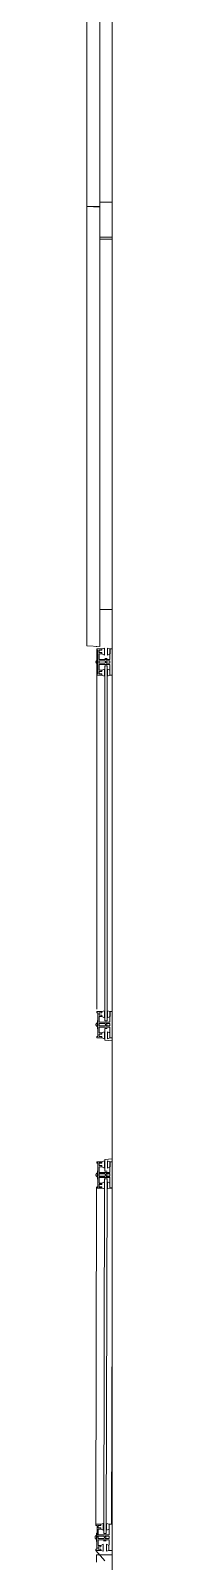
# Model space of a CAD drawing. Header units: centimetres. Extents: x -16.81 to -14.54, y 1.61 to 2.77.
# Drawn here: x -16.6455 to -16.6433, y 1.9153 to 2.0456 of the extents above; entities that cross this region are included whole.
import ezdxf

# ---------------------------------------------------------------- set-up
doc = ezdxf.new("R2010")
doc.units = ezdxf.units.CM
doc.header["$MEASUREMENT"] = 0
doc.layers.get('0').update_dxf_attribs({"lineweight": 0})

msp = doc.modelspace()

# ---------------------------------------------------------------- linework, layer by layer
at = {"color": 18, "lineweight": 0, "true_color": 0x000000}
for p, q in [((-16.64552, 2.14282), (-16.64552, 1.99405)), ((-16.64335, 2.14112), (-16.64335, 1.99297)), ((-16.64552, 2.03064), (-16.64552, 2.06803)), ((-16.64439, 2.06797), (-16.64439, 2.03064)), ((-16.64439, 2.03102), (-16.64335, 2.03102)), ((-16.64552, 2.03064), (-16.64439, 2.03058)), ((-16.64439, 2.03064), (-16.64552, 2.03064)), ((-16.64552, 1.99324), (-16.64552, 2.03064)), ((-16.64439, 2.03058), (-16.64439, 2.03064)), ((-16.64439, 2.03058), (-16.64439, 1.99318)), ((-16.64439, 2.02804), (-16.64335, 2.02804)), ((-16.64335, 2.02786), (-16.64439, 2.02786)), ((-16.64335, 1.99631), (-16.64439, 1.99631)), ((-16.64335, 1.99631), (-16.64439, 1.99631)), ((-16.64552, 1.99324), (-16.64439, 1.99318)), ((-16.64468, 1.9932), (-16.64468, 1.99315)), ((-16.64472, 1.99188), (-16.64473, 1.99187)), ((-16.64472, 1.99188), (-16.64473, 1.99187)), ((-16.64473, 1.99187), (-16.64473, 1.99186)), ((-16.64473, 1.99187), (-16.64473, 1.99186)), ((-16.64473, 1.99186), (-16.64473, 1.99185)), ((-16.64473, 1.99186), (-16.64473, 1.99185)), ((-16.64471, 1.99192), (-16.64472, 1.99191)), ((-16.64471, 1.99192), (-16.64472, 1.99191)), ((-16.64472, 1.99191), (-16.64472, 1.9919)), ((-16.64472, 1.99191), (-16.64472, 1.9919)), ((-16.64472, 1.9919), (-16.64472, 1.99188)), ((-16.64472, 1.9919), (-16.64472, 1.99188)), ((-16.6447, 1.99195), (-16.64471, 1.99194)), ((-16.64471, 1.99194), (-16.64471, 1.99193)), ((-16.6447, 1.99194), (-16.64471, 1.99193)), ((-16.64471, 1.99193), (-16.64471, 1.99192)), ((-16.64471, 1.99193), (-16.64471, 1.99192)), ((-16.64469, 1.99196), (-16.6447, 1.99195)), ((-16.64469, 1.99196), (-16.6447, 1.99195)), ((-16.6447, 1.99195), (-16.6447, 1.99194)), ((-16.64468, 1.99198), (-16.64469, 1.99197)), ((-16.64469, 1.99197), (-16.64469, 1.99196)), ((-16.64468, 1.99197), (-16.64469, 1.99196)), ((-16.64467, 1.99198), (-16.64468, 1.99198)), ((-16.64467, 1.99197), (-16.64468, 1.99197)), ((-16.64466, 1.99199), (-16.64467, 1.99198)), ((-16.64466, 1.99198), (-16.64467, 1.99197)), ((-16.64466, 1.99296), (-16.64466, 1.96229)), ((-16.64466, 1.99296), (-16.64465, 1.99296)), ((-16.64466, 1.99286), (-16.64466, 1.99296)), ((-16.64456, 1.99286), (-16.64466, 1.99286)), ((-16.64465, 1.992), (-16.64466, 1.99199)), ((-16.64465, 1.99199), (-16.64466, 1.99198)), ((-16.64465, 1.99297), (-16.64423, 1.99297)), ((-16.64465, 1.99287), (-16.64465, 1.99297)), ((-16.64456, 1.99287), (-16.64465, 1.99287)), ((-16.64464, 1.99201), (-16.64465, 1.992)), ((-16.64464, 1.992), (-16.64465, 1.99199)), ((-16.64465, 1.99199), (-16.64465, 1.99199)), ((-16.64463, 1.99201), (-16.64464, 1.99201)), ((-16.64462, 1.99201), (-16.64464, 1.992)), ((-16.64462, 1.99202), (-16.64463, 1.99201)), ((-16.64461, 1.99202), (-16.64462, 1.99202)), ((-16.64461, 1.99201), (-16.64462, 1.99201)), ((-16.6446, 1.99203), (-16.64461, 1.99202)), ((-16.6446, 1.99201), (-16.64461, 1.99201)), ((-16.64456, 1.99221), (-16.6446, 1.99221)), ((-16.6446, 1.99221), (-16.6446, 1.99203)), ((-16.64456, 1.9922), (-16.6446, 1.9922)), ((-16.6446, 1.9922), (-16.6446, 1.99149)), ((-16.6446, 1.99203), (-16.6446, 1.99168)), ((-16.64456, 1.99084), (-16.64456, 1.99287)), ((-16.64456, 1.99084), (-16.64456, 1.99286)), ((-16.64456, 1.99149), (-16.64456, 1.9922)), ((-16.64445, 1.99266), (-16.64445, 1.99287)), ((-16.64445, 1.99287), (-16.64423, 1.99287)), ((-16.64445, 1.99286), (-16.64423, 1.99286)), ((-16.64445, 1.99266), (-16.64423, 1.99265)), ((-16.64445, 1.99255), (-16.64423, 1.99255)), ((-16.64445, 1.99207), (-16.64445, 1.99255)), ((-16.64445, 1.99254), (-16.64423, 1.99254)), ((-16.64445, 1.99207), (-16.64354, 1.99206)), ((-16.64445, 1.99175), (-16.64445, 1.99196)), ((-16.64402, 1.99196), (-16.64445, 1.99196)), ((-16.64403, 1.99195), (-16.64445, 1.99195)), ((-16.64423, 1.99296), (-16.64402, 1.99303)), ((-16.64423, 1.99287), (-16.64423, 1.99297)), ((-16.64423, 1.99286), (-16.64423, 1.99287)), ((-16.64423, 1.99265), (-16.64423, 1.99255)), ((-16.64423, 1.99255), (-16.64423, 1.99254)), ((-16.64402, 1.99244), (-16.64423, 1.99254)), ((-16.64402, 1.99195), (-16.64403, 1.99195)), ((-16.64402, 1.99303), (-16.64402, 1.99244)), ((-16.64402, 1.99196), (-16.64402, 1.99196)), ((-16.64401, 1.99196), (-16.64402, 1.99196)), ((-16.64401, 1.99195), (-16.64402, 1.99195)), ((-16.644, 1.99196), (-16.64401, 1.99196)), ((-16.644, 1.99195), (-16.64401, 1.99195)), ((-16.64401, 1.99195), (-16.64401, 1.99195)), ((-16.644, 1.99196), (-16.644, 1.99196)), ((-16.64399, 1.99195), (-16.644, 1.99196)), ((-16.64399, 1.99194), (-16.644, 1.99195)), ((-16.64378, 1.99216), (-16.64399, 1.99216)), ((-16.64398, 1.99195), (-16.64399, 1.99195)), ((-16.64398, 1.99194), (-16.64399, 1.99194)), ((-16.64399, 1.99194), (-16.64399, 1.99194)), ((-16.64398, 1.99195), (-16.64398, 1.99195)), ((-16.64397, 1.99195), (-16.64398, 1.99195)), ((-16.64397, 1.99193), (-16.64398, 1.99194)), ((-16.64398, 1.99194), (-16.64398, 1.99194)), ((-16.64397, 1.99194), (-16.64397, 1.99195)), ((-16.64396, 1.99194), (-16.64397, 1.99194)), ((-16.64396, 1.99193), (-16.64397, 1.99193)), ((-16.64396, 1.99193), (-16.64396, 1.99194)), ((-16.64395, 1.99193), (-16.64396, 1.99193)), ((-16.64396, 1.99192), (-16.64396, 1.99193)), ((-16.64395, 1.99192), (-16.64396, 1.99192)), ((-16.64395, 1.99192), (-16.64395, 1.99193)), ((-16.64394, 1.99192), (-16.64395, 1.99192)), ((-16.64395, 1.99191), (-16.64395, 1.99192)), ((-16.64394, 1.99191), (-16.64395, 1.99191)), ((-16.64394, 1.99191), (-16.64394, 1.99192)), ((-16.64393, 1.99191), (-16.64394, 1.99191)), ((-16.64394, 1.9919), (-16.64394, 1.99191)), ((-16.64393, 1.99189), (-16.64394, 1.9919)), ((-16.64394, 1.9919), (-16.64394, 1.9919)), ((-16.64393, 1.9919), (-16.64393, 1.99191)), ((-16.64393, 1.9919), (-16.64393, 1.9919)), ((-16.64393, 1.99189), (-16.64393, 1.9919)), ((-16.64392, 1.99188), (-16.64393, 1.99189)), ((-16.64393, 1.99188), (-16.64393, 1.99189)), ((-16.64393, 1.99189), (-16.64393, 1.99189)), ((-16.64393, 1.99187), (-16.64393, 1.99188)), ((-16.64392, 1.99187), (-16.64393, 1.99187)), ((-16.64392, 1.99188), (-16.64392, 1.99188)), ((-16.64392, 1.99187), (-16.64392, 1.99188)), ((-16.64392, 1.99186), (-16.64392, 1.99187)), ((-16.64392, 1.99186), (-16.64392, 1.99187)), ((-16.64392, 1.99186), (-16.64392, 1.99186)), ((-16.64392, 1.99185), (-16.64392, 1.99186)), ((-16.64392, 1.99185), (-16.64392, 1.99186)), ((-16.64392, 1.99185), (-16.64392, 1.99185)), ((-16.64384, 1.99195), (-16.64385, 1.99196)), ((-16.64354, 1.99196), (-16.64385, 1.99196)), ((-16.64384, 1.99194), (-16.64384, 1.99195)), ((-16.64354, 1.99195), (-16.64384, 1.99195)), ((-16.64383, 1.99193), (-16.64384, 1.99194)), ((-16.64383, 1.99192), (-16.64383, 1.99193)), ((-16.64382, 1.99191), (-16.64383, 1.99192)), ((-16.64382, 1.9919), (-16.64382, 1.99191)), ((-16.64382, 1.99189), (-16.64382, 1.9919)), ((-16.64382, 1.99188), (-16.64382, 1.99189)), ((-16.64381, 1.99186), (-16.64382, 1.99188)), ((-16.64381, 1.99185), (-16.64381, 1.99186)), ((-16.64381, 1.99184), (-16.64381, 1.99185)), ((-16.64354, 1.99296), (-16.64374, 1.99303)), ((-16.64374, 1.99303), (-16.64374, 1.99244)), ((-16.64374, 1.99244), (-16.64354, 1.99254)), ((-16.64353, 1.99297), (-16.64354, 1.99206)), ((-16.64353, 1.99296), (-16.64354, 1.99296)), ((-16.64354, 1.99296), (-16.64354, 1.99206)), ((-16.64354, 1.99175), (-16.64354, 1.99196)), ((-16.64335, 1.99297), (-16.64353, 1.99297)), ((-16.64335, 1.99297), (-16.64335, 1.99074)), ((-16.64473, 1.99185), (-16.64473, 1.99184)), ((-16.64473, 1.99185), (-16.64473, 1.99184)), ((-16.64473, 1.99184), (-16.64472, 1.99183)), ((-16.64473, 1.99184), (-16.64473, 1.99183)), ((-16.64473, 1.99183), (-16.64473, 1.99181)), ((-16.64473, 1.99181), (-16.64472, 1.9918)), ((-16.64472, 1.99183), (-16.64472, 1.99181)), ((-16.64472, 1.99181), (-16.64472, 1.9918)), ((-16.64472, 1.9918), (-16.64471, 1.99179)), ((-16.64472, 1.9918), (-16.64472, 1.99179)), ((-16.64472, 1.99179), (-16.64472, 1.99178)), ((-16.64472, 1.99178), (-16.64471, 1.99177)), ((-16.64471, 1.99179), (-16.64471, 1.99178)), ((-16.64471, 1.99178), (-16.64471, 1.99177)), ((-16.64471, 1.99177), (-16.6447, 1.99176)), ((-16.64471, 1.99177), (-16.64471, 1.99176)), ((-16.64471, 1.99176), (-16.6447, 1.99175)), ((-16.6447, 1.99176), (-16.64469, 1.99175)), ((-16.6447, 1.99175), (-16.6447, 1.99174)), ((-16.6447, 1.99174), (-16.64469, 1.99173)), ((-16.64469, 1.99175), (-16.64469, 1.99174)), ((-16.64469, 1.99174), (-16.64468, 1.99173)), ((-16.64469, 1.99173), (-16.64468, 1.99172)), ((-16.64468, 1.99173), (-16.64467, 1.99173)), ((-16.64468, 1.99172), (-16.64467, 1.99171)), ((-16.64467, 1.99173), (-16.64466, 1.99172)), ((-16.64467, 1.99171), (-16.64466, 1.99171)), ((-16.64466, 1.99172), (-16.64465, 1.99171)), ((-16.64466, 1.99171), (-16.64465, 1.9917)), ((-16.64456, 1.99084), (-16.64466, 1.99084)), ((-16.64466, 1.99084), (-16.64466, 1.99074)), ((-16.64466, 1.99083), (-16.64466, 1.99073)), ((-16.64466, 1.99074), (-16.64423, 1.99074)), ((-16.64466, 1.99073), (-16.64423, 1.99073)), ((-16.64465, 1.99171), (-16.64464, 1.9917)), ((-16.64465, 1.9917), (-16.64465, 1.99169)), ((-16.64465, 1.99169), (-16.64464, 1.99169)), ((-16.64464, 1.9917), (-16.64463, 1.9917)), ((-16.64464, 1.99169), (-16.64462, 1.99168)), ((-16.64463, 1.9917), (-16.64462, 1.99169)), ((-16.64462, 1.99169), (-16.64461, 1.99169)), ((-16.64462, 1.99168), (-16.64461, 1.99168)), ((-16.64461, 1.99169), (-16.6446, 1.99168)), ((-16.64461, 1.99168), (-16.6446, 1.99167)), ((-16.6446, 1.99168), (-16.6446, 1.9915)), ((-16.6446, 1.9915), (-16.64456, 1.9915)), ((-16.6446, 1.99149), (-16.64456, 1.99149)), ((-16.64402, 1.99175), (-16.64445, 1.99175)), ((-16.64445, 1.99116), (-16.64445, 1.99164)), ((-16.64354, 1.99164), (-16.64445, 1.99164)), ((-16.64354, 1.99163), (-16.64445, 1.99163)), ((-16.64445, 1.99116), (-16.64423, 1.99116)), ((-16.64445, 1.99084), (-16.64445, 1.99105)), ((-16.64445, 1.99105), (-16.64423, 1.99105)), ((-16.64445, 1.99104), (-16.64423, 1.99104)), ((-16.64445, 1.99084), (-16.64423, 1.99084)), ((-16.64402, 1.99125), (-16.64423, 1.99115)), ((-16.64423, 1.99105), (-16.64423, 1.99116)), ((-16.64423, 1.99104), (-16.64423, 1.99105)), ((-16.64423, 1.99084), (-16.64423, 1.99074)), ((-16.64423, 1.99074), (-16.64423, 1.99073)), ((-16.64423, 1.99073), (-16.64402, 1.99065)), ((-16.64402, 1.99175), (-16.64401, 1.99175)), ((-16.64402, 1.99175), (-16.64402, 1.99175)), ((-16.64402, 1.99065), (-16.64402, 1.99125)), ((-16.64401, 1.99175), (-16.644, 1.99175)), ((-16.644, 1.99175), (-16.64399, 1.99175)), ((-16.644, 1.99175), (-16.644, 1.99175)), ((-16.64399, 1.99176), (-16.64398, 1.99176)), ((-16.64399, 1.99175), (-16.64399, 1.99176)), ((-16.64399, 1.99153), (-16.64399, 1.96128)), ((-16.64378, 1.99153), (-16.64399, 1.99153)), ((-16.64398, 1.99176), (-16.64397, 1.99176)), ((-16.64397, 1.99177), (-16.64396, 1.99177)), ((-16.64397, 1.99176), (-16.64397, 1.99177)), ((-16.64396, 1.99177), (-16.64395, 1.99178)), ((-16.64396, 1.99177), (-16.64396, 1.99177)), ((-16.64395, 1.99178), (-16.64394, 1.99179)), ((-16.64395, 1.99178), (-16.64395, 1.99178)), ((-16.64394, 1.99179), (-16.64393, 1.9918)), ((-16.64394, 1.99179), (-16.64394, 1.99179)), ((-16.64393, 1.99182), (-16.64392, 1.99182)), ((-16.64393, 1.99181), (-16.64393, 1.99182)), ((-16.64393, 1.9918), (-16.64393, 1.99181)), ((-16.64393, 1.9918), (-16.64393, 1.9918)), ((-16.64392, 1.99184), (-16.64392, 1.99185)), ((-16.64392, 1.99184), (-16.64392, 1.99185)), ((-16.64392, 1.99184), (-16.64392, 1.99184)), ((-16.64392, 1.99183), (-16.64392, 1.99184)), ((-16.64392, 1.99183), (-16.64392, 1.99184)), ((-16.64392, 1.99182), (-16.64392, 1.99183)), ((-16.64392, 1.99183), (-16.64392, 1.99183)), ((-16.64385, 1.99175), (-16.64384, 1.99176)), ((-16.64354, 1.99175), (-16.64385, 1.99175)), ((-16.64384, 1.99177), (-16.64383, 1.99178)), ((-16.64384, 1.99176), (-16.64384, 1.99177)), ((-16.64384, 1.99176), (-16.64383, 1.99177)), ((-16.64384, 1.99175), (-16.64384, 1.99176)), ((-16.64383, 1.99179), (-16.64382, 1.9918)), ((-16.64383, 1.99178), (-16.64383, 1.99179)), ((-16.64383, 1.99178), (-16.64382, 1.99179)), ((-16.64383, 1.99177), (-16.64383, 1.99178)), ((-16.64382, 1.99183), (-16.64381, 1.99184)), ((-16.64382, 1.99182), (-16.64382, 1.99183)), ((-16.64382, 1.99181), (-16.64382, 1.99182)), ((-16.64382, 1.9918), (-16.64382, 1.99181)), ((-16.64382, 1.9918), (-16.64382, 1.99181)), ((-16.64382, 1.99181), (-16.64382, 1.99181)), ((-16.64382, 1.99179), (-16.64382, 1.9918)), ((-16.64378, 1.99153), (-16.64378, 1.96128)), ((-16.64374, 1.99065), (-16.64374, 1.99125)), ((-16.64374, 1.99125), (-16.64354, 1.99115)), ((-16.64354, 1.99073), (-16.64374, 1.99065)), ((-16.64354, 1.99164), (-16.64354, 1.99074)), ((-16.64354, 1.99073), (-16.64354, 1.99163)), ((-16.64354, 1.99163), (-16.64354, 1.99163)), ((-16.64354, 1.99074), (-16.64335, 1.99074)), ((-16.64335, 1.99073), (-16.64354, 1.99073)), ((-16.64335, 1.96208), (-16.64335, 1.99074)), ((-16.64466, 1.96208), (-16.64465, 1.96208)), ((-16.64466, 1.96197), (-16.64466, 1.96208)), ((-16.64456, 1.96197), (-16.64466, 1.96197)), ((-16.64465, 1.96209), (-16.64423, 1.96209)), ((-16.64465, 1.96198), (-16.64465, 1.96209)), ((-16.64456, 1.96198), (-16.64465, 1.96198)), ((-16.64456, 1.95996), (-16.64456, 1.96198)), ((-16.64456, 1.95996), (-16.64456, 1.96197)), ((-16.64445, 1.96177), (-16.64445, 1.96198)), ((-16.64445, 1.96198), (-16.64423, 1.96198)), ((-16.64445, 1.96197), (-16.64423, 1.96197)), ((-16.64423, 1.96208), (-16.64402, 1.96215)), ((-16.64423, 1.96198), (-16.64423, 1.96209)), ((-16.64423, 1.96197), (-16.64423, 1.96198)), ((-16.64402, 1.96215), (-16.64402, 1.96155)), ((-16.64354, 1.96208), (-16.64374, 1.96215)), ((-16.64374, 1.96215), (-16.64374, 1.96155)), ((-16.64353, 1.96209), (-16.64354, 1.96118)), ((-16.64353, 1.96208), (-16.64354, 1.96208)), ((-16.64354, 1.96208), (-16.64354, 1.96118)), ((-16.64335, 1.96208), (-16.64353, 1.96209)), ((-16.64335, 1.96208), (-16.64335, 1.95985)), ((-16.64472, 1.961), (-16.64473, 1.96099)), ((-16.64472, 1.961), (-16.64473, 1.96099)), ((-16.64473, 1.96099), (-16.64473, 1.96098)), ((-16.64473, 1.96099), (-16.64473, 1.96098)), ((-16.64473, 1.96098), (-16.64473, 1.96096)), ((-16.64473, 1.96098), (-16.64473, 1.96096)), ((-16.64473, 1.96096), (-16.64473, 1.96095)), ((-16.64473, 1.96096), (-16.64473, 1.96095)), ((-16.64473, 1.96095), (-16.64472, 1.96094)), ((-16.64473, 1.96095), (-16.64473, 1.96094)), ((-16.64473, 1.96094), (-16.64473, 1.96093)), ((-16.64473, 1.96093), (-16.64472, 1.96092)), ((-16.64471, 1.96103), (-16.64472, 1.96102)), ((-16.64471, 1.96103), (-16.64472, 1.96102)), ((-16.64472, 1.96102), (-16.64472, 1.96101)), ((-16.64472, 1.96102), (-16.64472, 1.96101)), ((-16.64472, 1.96101), (-16.64472, 1.961)), ((-16.64472, 1.96101), (-16.64472, 1.961)), ((-16.64472, 1.96094), (-16.64472, 1.96093)), ((-16.64472, 1.96093), (-16.64472, 1.96092)), ((-16.64472, 1.96092), (-16.64471, 1.96091)), ((-16.64472, 1.96092), (-16.64472, 1.96091)), ((-16.64472, 1.96091), (-16.64472, 1.9609)), ((-16.64472, 1.9609), (-16.64471, 1.96089)), ((-16.6447, 1.96106), (-16.64471, 1.96105)), ((-16.64471, 1.96105), (-16.64471, 1.96104)), ((-16.6447, 1.96105), (-16.64471, 1.96104)), ((-16.64471, 1.96104), (-16.64471, 1.96103)), ((-16.64471, 1.96104), (-16.64471, 1.96103)), ((-16.64471, 1.96091), (-16.64471, 1.9609)), ((-16.64471, 1.9609), (-16.64471, 1.96089)), ((-16.64471, 1.96089), (-16.6447, 1.96088)), ((-16.64471, 1.96089), (-16.64471, 1.96087)), ((-16.64471, 1.96087), (-16.6447, 1.96086)), ((-16.64469, 1.96107), (-16.6447, 1.96106)), ((-16.64469, 1.96107), (-16.6447, 1.96106)), ((-16.6447, 1.96106), (-16.6447, 1.96105)), ((-16.6447, 1.96088), (-16.64469, 1.96087)), ((-16.6447, 1.96086), (-16.6447, 1.96086)), ((-16.6447, 1.96086), (-16.64469, 1.96085)), ((-16.64468, 1.96109), (-16.64469, 1.96108)), ((-16.64469, 1.96108), (-16.64469, 1.96107)), ((-16.64468, 1.96108), (-16.64469, 1.96107)), ((-16.64469, 1.96087), (-16.64469, 1.96086)), ((-16.64469, 1.96086), (-16.64468, 1.96085)), ((-16.64469, 1.96085), (-16.64468, 1.96084)), ((-16.64467, 1.9611), (-16.64468, 1.96109)), ((-16.64467, 1.96109), (-16.64468, 1.96108)), ((-16.64468, 1.96085), (-16.64467, 1.96084)), ((-16.64468, 1.96084), (-16.64467, 1.96083)), ((-16.64466, 1.96111), (-16.64467, 1.9611)), ((-16.64466, 1.9611), (-16.64467, 1.96109)), ((-16.64467, 1.96084), (-16.64466, 1.96083)), ((-16.64467, 1.96083), (-16.64466, 1.96082)), ((-16.64465, 1.96111), (-16.64466, 1.96111)), ((-16.64465, 1.9611), (-16.64466, 1.9611)), ((-16.64466, 1.96083), (-16.64465, 1.96083)), ((-16.64466, 1.96082), (-16.64465, 1.96081)), ((-16.64464, 1.96112), (-16.64465, 1.96111)), ((-16.64464, 1.96112), (-16.64465, 1.96111)), ((-16.64465, 1.96111), (-16.64465, 1.9611)), ((-16.64465, 1.96083), (-16.64464, 1.96082)), ((-16.64465, 1.96081), (-16.64465, 1.96081)), ((-16.64465, 1.96081), (-16.64464, 1.9608)), ((-16.64463, 1.96113), (-16.64464, 1.96112)), ((-16.64462, 1.96112), (-16.64464, 1.96112)), ((-16.64464, 1.96082), (-16.64463, 1.96081)), ((-16.64464, 1.9608), (-16.64462, 1.9608)), ((-16.64462, 1.96113), (-16.64463, 1.96113)), ((-16.64463, 1.96081), (-16.64462, 1.96081)), ((-16.64461, 1.96114), (-16.64462, 1.96113)), ((-16.64461, 1.96113), (-16.64462, 1.96112)), ((-16.64462, 1.96081), (-16.64461, 1.9608)), ((-16.64462, 1.9608), (-16.64461, 1.96079)), ((-16.6446, 1.96114), (-16.64461, 1.96114)), ((-16.6446, 1.96113), (-16.64461, 1.96113)), ((-16.64461, 1.9608), (-16.6446, 1.9608)), ((-16.64461, 1.96079), (-16.6446, 1.96079)), ((-16.64456, 1.96132), (-16.6446, 1.96132)), ((-16.6446, 1.96132), (-16.6446, 1.96114)), ((-16.64456, 1.96131), (-16.6446, 1.96131)), ((-16.6446, 1.96131), (-16.6446, 1.96061)), ((-16.6446, 1.96114), (-16.6446, 1.9608)), ((-16.6446, 1.9608), (-16.6446, 1.96062)), ((-16.6446, 1.96062), (-16.64456, 1.96062)), ((-16.6446, 1.96061), (-16.64456, 1.96061)), ((-16.64456, 1.96061), (-16.64456, 1.96131)), ((-16.64445, 1.96177), (-16.64423, 1.96177)), ((-16.64445, 1.96166), (-16.64423, 1.96166)), ((-16.64445, 1.96118), (-16.64445, 1.96166)), ((-16.64445, 1.96165), (-16.64423, 1.96165)), ((-16.64445, 1.96118), (-16.64354, 1.96118)), ((-16.64445, 1.96086), (-16.64445, 1.96108)), ((-16.64402, 1.96107), (-16.64445, 1.96108)), ((-16.64403, 1.96106), (-16.64445, 1.96106)), ((-16.64402, 1.96086), (-16.64445, 1.96086)), ((-16.64445, 1.96027), (-16.64445, 1.96076)), ((-16.64354, 1.96076), (-16.64445, 1.96076)), ((-16.64354, 1.96075), (-16.64445, 1.96075)), ((-16.64423, 1.96177), (-16.64423, 1.96166)), ((-16.64423, 1.96166), (-16.64423, 1.96165)), ((-16.64402, 1.96155), (-16.64423, 1.96165)), ((-16.64402, 1.96106), (-16.64403, 1.96106)), ((-16.64402, 1.96107), (-16.64402, 1.96107)), ((-16.64401, 1.96107), (-16.64402, 1.96107)), ((-16.64401, 1.96106), (-16.64402, 1.96106)), ((-16.64402, 1.96086), (-16.64401, 1.96086)), ((-16.64402, 1.96086), (-16.64402, 1.96086)), ((-16.644, 1.96107), (-16.64401, 1.96107)), ((-16.644, 1.96106), (-16.64401, 1.96106)), ((-16.64401, 1.96106), (-16.64401, 1.96106)), ((-16.64401, 1.96086), (-16.644, 1.96087)), ((-16.644, 1.96107), (-16.644, 1.96107)), ((-16.64399, 1.96107), (-16.644, 1.96107)), ((-16.64399, 1.96106), (-16.644, 1.96106)), ((-16.644, 1.96087), (-16.64399, 1.96087)), ((-16.644, 1.96087), (-16.644, 1.96087)), ((-16.64378, 1.96128), (-16.64399, 1.96128)), ((-16.64398, 1.96107), (-16.64399, 1.96107)), ((-16.64398, 1.96105), (-16.64399, 1.96106)), ((-16.64399, 1.96106), (-16.64399, 1.96106)), ((-16.64399, 1.96087), (-16.64398, 1.96087)), ((-16.64399, 1.96087), (-16.64399, 1.96087)), ((-16.64378, 1.96064), (-16.64399, 1.96064)), ((-16.64399, 1.95965), (-16.64399, 1.96064)), ((-16.64398, 1.96106), (-16.64398, 1.96107)), ((-16.64397, 1.96106), (-16.64398, 1.96106)), ((-16.64397, 1.96105), (-16.64398, 1.96105)), ((-16.64398, 1.96105), (-16.64398, 1.96105)), ((-16.64398, 1.96087), (-16.64397, 1.96088)), ((-16.64397, 1.96106), (-16.64397, 1.96106)), ((-16.64396, 1.96105), (-16.64397, 1.96106)), ((-16.64396, 1.96104), (-16.64397, 1.96105)), ((-16.64397, 1.96088), (-16.64396, 1.96088)), ((-16.64397, 1.96088), (-16.64397, 1.96088)), ((-16.64396, 1.96105), (-16.64396, 1.96105)), ((-16.64395, 1.96104), (-16.64396, 1.96105)), ((-16.64395, 1.96103), (-16.64396, 1.96104)), ((-16.64396, 1.96104), (-16.64396, 1.96104)), ((-16.64396, 1.96089), (-16.64395, 1.96089)), ((-16.64396, 1.96088), (-16.64396, 1.96089)), ((-16.64395, 1.96104), (-16.64395, 1.96104)), ((-16.64394, 1.96103), (-16.64395, 1.96104)), ((-16.64394, 1.96102), (-16.64395, 1.96103)), ((-16.64395, 1.96103), (-16.64395, 1.96103)), ((-16.64395, 1.9609), (-16.64394, 1.9609)), ((-16.64395, 1.96089), (-16.64395, 1.9609)), ((-16.64394, 1.96103), (-16.64394, 1.96103)), ((-16.64393, 1.96102), (-16.64394, 1.96103)), ((-16.64394, 1.96101), (-16.64394, 1.96102)), ((-16.64394, 1.96102), (-16.64394, 1.96102)), ((-16.64393, 1.96101), (-16.64394, 1.96101)), ((-16.64394, 1.96091), (-16.64393, 1.96091)), ((-16.64394, 1.9609), (-16.64394, 1.96091)), ((-16.64393, 1.96102), (-16.64393, 1.96102)), ((-16.64393, 1.96101), (-16.64393, 1.96102)), ((-16.64393, 1.96101), (-16.64393, 1.96101)), ((-16.64392, 1.961), (-16.64393, 1.96101)), ((-16.64393, 1.961), (-16.64393, 1.96101)), ((-16.64393, 1.96099), (-16.64393, 1.961)), ((-16.64393, 1.961), (-16.64393, 1.961)), ((-16.64392, 1.96098), (-16.64393, 1.96099)), ((-16.64393, 1.96093), (-16.64392, 1.96094)), ((-16.64393, 1.96093), (-16.64393, 1.96093)), ((-16.64393, 1.96092), (-16.64393, 1.96093)), ((-16.64393, 1.96091), (-16.64393, 1.96092)), ((-16.64392, 1.96099), (-16.64392, 1.961)), ((-16.64392, 1.96099), (-16.64392, 1.96099)), ((-16.64392, 1.96098), (-16.64392, 1.96099)), ((-16.64392, 1.96097), (-16.64392, 1.96098)), ((-16.64392, 1.96097), (-16.64392, 1.96098)), ((-16.64392, 1.96098), (-16.64392, 1.96098)), ((-16.64392, 1.96097), (-16.64392, 1.96097)), ((-16.64392, 1.96096), (-16.64392, 1.96097)), ((-16.64392, 1.96096), (-16.64392, 1.96097)), ((-16.64392, 1.96095), (-16.64392, 1.96096)), ((-16.64392, 1.96095), (-16.64392, 1.96096)), ((-16.64392, 1.96096), (-16.64392, 1.96096)), ((-16.64392, 1.96095), (-16.64392, 1.96095)), ((-16.64392, 1.96094), (-16.64392, 1.96095)), ((-16.64392, 1.96094), (-16.64392, 1.96095)), ((-16.64384, 1.96106), (-16.64385, 1.96107)), ((-16.64354, 1.96107), (-16.64385, 1.96107)), ((-16.64385, 1.96086), (-16.64384, 1.96087)), ((-16.64354, 1.96086), (-16.64385, 1.96086)), ((-16.64383, 1.96105), (-16.64384, 1.96106)), ((-16.64384, 1.96106), (-16.64384, 1.96106)), ((-16.64354, 1.96106), (-16.64384, 1.96106)), ((-16.64384, 1.96088), (-16.64383, 1.96089)), ((-16.64384, 1.96087), (-16.64384, 1.96088)), ((-16.64384, 1.96087), (-16.64383, 1.96088)), ((-16.64384, 1.96086), (-16.64384, 1.96087)), ((-16.64383, 1.96103), (-16.64383, 1.96105)), ((-16.64382, 1.96102), (-16.64383, 1.96103)), ((-16.64383, 1.9609), (-16.64382, 1.96091)), ((-16.64383, 1.96089), (-16.64383, 1.9609)), ((-16.64383, 1.96089), (-16.64382, 1.9609)), ((-16.64383, 1.96088), (-16.64383, 1.96089)), ((-16.64382, 1.96101), (-16.64382, 1.96102)), ((-16.64382, 1.961), (-16.64382, 1.96101)), ((-16.64382, 1.96099), (-16.64382, 1.961)), ((-16.64381, 1.96098), (-16.64382, 1.96099)), ((-16.64382, 1.96095), (-16.64381, 1.96096)), ((-16.64382, 1.96093), (-16.64382, 1.96095)), ((-16.64382, 1.96092), (-16.64382, 1.96093)), ((-16.64382, 1.96092), (-16.64382, 1.96093)), ((-16.64382, 1.96091), (-16.64382, 1.96092)), ((-16.64382, 1.96091), (-16.64382, 1.96092)), ((-16.64382, 1.9609), (-16.64382, 1.96091)), ((-16.64381, 1.96097), (-16.64381, 1.96098)), ((-16.64381, 1.96096), (-16.64381, 1.96097)), ((-16.64374, 1.96155), (-16.64354, 1.96165)), ((-16.64354, 1.96086), (-16.64354, 1.96107)), ((-16.64354, 1.96076), (-16.64354, 1.95985)), ((-16.64354, 1.95984), (-16.64354, 1.96075)), ((-16.64354, 1.96075), (-16.64354, 1.96075)), ((-16.64456, 1.95996), (-16.64466, 1.95996)), ((-16.64466, 1.95996), (-16.64466, 1.95985)), ((-16.64466, 1.95995), (-16.64466, 1.95984)), ((-16.64466, 1.95985), (-16.64423, 1.95985)), ((-16.64466, 1.95984), (-16.64423, 1.95984)), ((-16.64445, 1.96027), (-16.64423, 1.96027)), ((-16.64445, 1.95996), (-16.64445, 1.96017)), ((-16.64445, 1.96017), (-16.64423, 1.96017)), ((-16.64445, 1.96016), (-16.64423, 1.96016)), ((-16.64445, 1.95996), (-16.64423, 1.95996)), ((-16.64402, 1.96036), (-16.64423, 1.96026)), ((-16.64423, 1.96017), (-16.64423, 1.96027)), ((-16.64423, 1.96016), (-16.64423, 1.96017)), ((-16.64423, 1.95996), (-16.64423, 1.95985)), ((-16.64423, 1.95985), (-16.64423, 1.95984)), ((-16.64423, 1.95984), (-16.64402, 1.95977)), ((-16.64402, 1.95977), (-16.64402, 1.96036)), ((-16.64335, 1.95958), (-16.64399, 1.95965)), ((-16.64374, 1.95977), (-16.64374, 1.96036)), ((-16.64374, 1.96036), (-16.64354, 1.96026)), ((-16.64354, 1.95984), (-16.64374, 1.95977)), ((-16.64354, 1.95985), (-16.64335, 1.95985)), ((-16.64335, 1.95984), (-16.64354, 1.95984)), ((-16.64335, 1.95985), (-16.64335, 1.94929)), ((-16.64466, 1.94929), (-16.64465, 1.94929)), ((-16.64466, 1.94918), (-16.64466, 1.94929)), ((-16.64456, 1.94918), (-16.64466, 1.94918)), ((-16.64465, 1.9493), (-16.64423, 1.9493)), ((-16.64465, 1.94919), (-16.64465, 1.9493)), ((-16.64456, 1.94919), (-16.64465, 1.94919)), ((-16.64456, 1.94717), (-16.64456, 1.94919)), ((-16.64456, 1.94918), (-16.64456, 1.94717)), ((-16.64445, 1.94898), (-16.64445, 1.94919)), ((-16.64445, 1.94919), (-16.64423, 1.94919)), ((-16.64445, 1.94918), (-16.64423, 1.94918)), ((-16.64445, 1.94898), (-16.64423, 1.94898)), ((-16.64445, 1.94887), (-16.64423, 1.94887)), ((-16.64445, 1.94839), (-16.64445, 1.94887)), ((-16.64445, 1.94886), (-16.64423, 1.94886)), ((-16.64423, 1.94929), (-16.64402, 1.94936)), ((-16.64423, 1.94919), (-16.64423, 1.9493)), ((-16.64423, 1.94918), (-16.64423, 1.94919)), ((-16.64423, 1.94898), (-16.64423, 1.94887)), ((-16.64423, 1.94887), (-16.64423, 1.94886)), ((-16.64402, 1.94876), (-16.64423, 1.94886)), ((-16.64402, 1.94936), (-16.64402, 1.94876)), ((-16.64399, 1.94948), (-16.64335, 1.94955)), ((-16.64399, 1.94849), (-16.64399, 1.94948)), ((-16.64354, 1.94929), (-16.64374, 1.94936)), ((-16.64374, 1.94936), (-16.64374, 1.94876)), ((-16.64374, 1.94876), (-16.64354, 1.94886)), ((-16.64353, 1.9493), (-16.64354, 1.94839)), ((-16.64353, 1.94929), (-16.64354, 1.94929)), ((-16.64354, 1.94929), (-16.64354, 1.94839)), ((-16.64335, 1.94929), (-16.64353, 1.9493)), ((-16.64335, 1.94929), (-16.64335, 1.94706)), ((-16.64472, 1.94821), (-16.64473, 1.9482)), ((-16.64472, 1.94821), (-16.64473, 1.9482)), ((-16.64473, 1.9482), (-16.64473, 1.94819)), ((-16.64473, 1.9482), (-16.64473, 1.94819)), ((-16.64473, 1.94819), (-16.64473, 1.94817)), ((-16.64473, 1.94819), (-16.64473, 1.94817)), ((-16.64473, 1.94817), (-16.64473, 1.94816)), ((-16.64473, 1.94817), (-16.64473, 1.94816)), ((-16.64473, 1.94816), (-16.64472, 1.94815)), ((-16.64473, 1.94816), (-16.64473, 1.94815)), ((-16.64473, 1.94815), (-16.64473, 1.94814)), ((-16.64473, 1.94814), (-16.64472, 1.94813)), ((-16.64471, 1.94824), (-16.64472, 1.94823)), ((-16.64471, 1.94824), (-16.64472, 1.94823)), ((-16.64472, 1.94823), (-16.64472, 1.94822)), ((-16.64472, 1.94823), (-16.64472, 1.94822)), ((-16.64472, 1.94822), (-16.64472, 1.94821)), ((-16.64472, 1.94822), (-16.64472, 1.94821)), ((-16.64472, 1.94815), (-16.64472, 1.94814)), ((-16.64472, 1.94814), (-16.64472, 1.94813)), ((-16.64472, 1.94813), (-16.64471, 1.94812)), ((-16.64472, 1.94813), (-16.64472, 1.94812)), ((-16.64472, 1.94812), (-16.64472, 1.94811)), ((-16.64472, 1.94811), (-16.64471, 1.9481)), ((-16.6447, 1.94827), (-16.64471, 1.94826)), ((-16.64471, 1.94826), (-16.64471, 1.94825)), ((-16.6447, 1.94826), (-16.64471, 1.94825)), ((-16.64471, 1.94825), (-16.64471, 1.94824)), ((-16.64471, 1.94825), (-16.64471, 1.94824)), ((-16.64471, 1.94812), (-16.64471, 1.94811)), ((-16.64471, 1.94811), (-16.64471, 1.9481)), ((-16.64471, 1.9481), (-16.6447, 1.94809)), ((-16.64471, 1.9481), (-16.64471, 1.94809)), ((-16.64471, 1.94809), (-16.6447, 1.94807)), ((-16.64469, 1.94828), (-16.6447, 1.94827)), ((-16.64469, 1.94828), (-16.6447, 1.94827)), ((-16.6447, 1.94827), (-16.6447, 1.94826)), ((-16.6447, 1.94809), (-16.64469, 1.94808)), ((-16.6447, 1.94807), (-16.6447, 1.94807)), ((-16.6447, 1.94807), (-16.64469, 1.94806)), ((-16.64468, 1.9483), (-16.64469, 1.94829)), ((-16.64469, 1.94829), (-16.64469, 1.94828)), ((-16.64468, 1.94829), (-16.64469, 1.94828)), ((-16.64469, 1.94808), (-16.64469, 1.94807)), ((-16.64469, 1.94807), (-16.64468, 1.94806)), ((-16.64469, 1.94806), (-16.64468, 1.94805)), ((-16.64467, 1.94831), (-16.64468, 1.9483)), ((-16.64467, 1.9483), (-16.64468, 1.94829)), ((-16.64468, 1.94806), (-16.64467, 1.94805)), ((-16.64468, 1.94805), (-16.64467, 1.94804)), ((-16.64466, 1.94832), (-16.64467, 1.94831)), ((-16.64466, 1.94831), (-16.64467, 1.9483)), ((-16.64467, 1.94805), (-16.64466, 1.94804)), ((-16.64467, 1.94804), (-16.64466, 1.94803)), ((-16.64465, 1.94832), (-16.64466, 1.94832)), ((-16.64465, 1.94831), (-16.64466, 1.94831)), ((-16.64466, 1.94804), (-16.64465, 1.94804)), ((-16.64466, 1.94803), (-16.64465, 1.94802)), ((-16.64464, 1.94833), (-16.64465, 1.94832)), ((-16.64464, 1.94833), (-16.64465, 1.94832)), ((-16.64465, 1.94832), (-16.64465, 1.94831)), ((-16.64465, 1.94804), (-16.64464, 1.94803)), ((-16.64465, 1.94802), (-16.64465, 1.94802)), ((-16.64465, 1.94802), (-16.64464, 1.94801)), ((-16.64463, 1.94834), (-16.64464, 1.94833)), ((-16.64462, 1.94833), (-16.64464, 1.94833)), ((-16.64464, 1.94803), (-16.64463, 1.94802)), ((-16.64464, 1.94801), (-16.64462, 1.94801)), ((-16.64462, 1.94834), (-16.64463, 1.94834)), ((-16.64463, 1.94802), (-16.64462, 1.94802)), ((-16.64461, 1.94835), (-16.64462, 1.94834)), ((-16.64461, 1.94834), (-16.64462, 1.94833)), ((-16.64462, 1.94802), (-16.64461, 1.94801)), ((-16.64462, 1.94801), (-16.64461, 1.948)), ((-16.6446, 1.94835), (-16.64461, 1.94835)), ((-16.6446, 1.94834), (-16.64461, 1.94834)), ((-16.64461, 1.94801), (-16.6446, 1.94801)), ((-16.64461, 1.948), (-16.6446, 1.948)), ((-16.64456, 1.94853), (-16.6446, 1.94853)), ((-16.6446, 1.94853), (-16.6446, 1.94835)), ((-16.6446, 1.94782), (-16.6446, 1.94852)), ((-16.6446, 1.94852), (-16.64456, 1.94852)), ((-16.6446, 1.94835), (-16.6446, 1.94801)), ((-16.6446, 1.94801), (-16.6446, 1.94783)), ((-16.6446, 1.94783), (-16.64456, 1.94783)), ((-16.64456, 1.94782), (-16.6446, 1.94782)), ((-16.64456, 1.94852), (-16.64456, 1.94782)), ((-16.64445, 1.94839), (-16.64354, 1.94839)), ((-16.64445, 1.94807), (-16.64445, 1.94829)), ((-16.64402, 1.94828), (-16.64445, 1.94829)), ((-16.64403, 1.94827), (-16.64445, 1.94827)), ((-16.64402, 1.94807), (-16.64445, 1.94807)), ((-16.64445, 1.94748), (-16.64445, 1.94797)), ((-16.64354, 1.94797), (-16.64445, 1.94797)), ((-16.64354, 1.94796), (-16.64445, 1.94796)), ((-16.64402, 1.94757), (-16.64423, 1.94747)), ((-16.64407, 1.91763), (-16.644, 1.94788)), ((-16.64402, 1.94827), (-16.64403, 1.94827)), ((-16.64402, 1.94828), (-16.64402, 1.94828)), ((-16.64401, 1.94828), (-16.64402, 1.94828)), ((-16.64401, 1.94827), (-16.64402, 1.94827)), ((-16.64402, 1.94807), (-16.64401, 1.94807)), ((-16.64402, 1.94807), (-16.64402, 1.94807)), ((-16.64402, 1.94698), (-16.64402, 1.94757)), ((-16.644, 1.94828), (-16.64401, 1.94828)), ((-16.644, 1.94827), (-16.64401, 1.94827)), ((-16.64401, 1.94827), (-16.64401, 1.94827)), ((-16.64401, 1.94807), (-16.644, 1.94808)), ((-16.644, 1.94828), (-16.644, 1.94828)), ((-16.64399, 1.94828), (-16.644, 1.94828)), ((-16.64399, 1.94827), (-16.644, 1.94827)), ((-16.644, 1.94808), (-16.64399, 1.94808)), ((-16.644, 1.94808), (-16.644, 1.94808)), ((-16.64378, 1.94849), (-16.64399, 1.94849)), ((-16.64398, 1.94828), (-16.64399, 1.94828)), ((-16.64398, 1.94826), (-16.64399, 1.94827)), ((-16.64399, 1.94827), (-16.64399, 1.94827)), ((-16.64399, 1.94808), (-16.64398, 1.94808)), ((-16.64399, 1.94808), (-16.64399, 1.94808)), ((-16.64378, 1.94785), (-16.64399, 1.94785)), ((-16.64398, 1.94827), (-16.64398, 1.94828)), ((-16.64397, 1.94827), (-16.64398, 1.94827)), ((-16.64397, 1.94826), (-16.64398, 1.94826)), ((-16.64398, 1.94826), (-16.64398, 1.94826)), ((-16.64398, 1.94808), (-16.64397, 1.94809)), ((-16.64397, 1.94827), (-16.64397, 1.94827)), ((-16.64396, 1.94826), (-16.64397, 1.94827)), ((-16.64396, 1.94825), (-16.64397, 1.94826)), ((-16.64397, 1.94809), (-16.64396, 1.94809)), ((-16.64397, 1.94809), (-16.64397, 1.94809)), ((-16.64396, 1.94826), (-16.64396, 1.94826)), ((-16.64395, 1.94825), (-16.64396, 1.94826)), ((-16.64395, 1.94824), (-16.64396, 1.94825)), ((-16.64396, 1.94825), (-16.64396, 1.94825)), ((-16.64396, 1.9481), (-16.64395, 1.9481)), ((-16.64396, 1.94809), (-16.64396, 1.9481)), ((-16.64395, 1.94825), (-16.64395, 1.94825)), ((-16.64394, 1.94824), (-16.64395, 1.94825)), ((-16.64394, 1.94823), (-16.64395, 1.94824)), ((-16.64395, 1.94824), (-16.64395, 1.94824)), ((-16.64395, 1.94811), (-16.64394, 1.94811)), ((-16.64395, 1.9481), (-16.64395, 1.94811)), ((-16.64394, 1.94824), (-16.64394, 1.94824)), ((-16.64393, 1.94823), (-16.64394, 1.94824)), ((-16.64394, 1.94822), (-16.64394, 1.94823)), ((-16.64394, 1.94823), (-16.64394, 1.94823)), ((-16.64393, 1.94822), (-16.64394, 1.94822)), ((-16.64394, 1.94812), (-16.64393, 1.94812)), ((-16.64394, 1.94811), (-16.64394, 1.94812)), ((-16.64393, 1.94823), (-16.64393, 1.94823)), ((-16.64393, 1.94822), (-16.64393, 1.94823)), ((-16.64393, 1.94822), (-16.64393, 1.94822)), ((-16.64392, 1.94821), (-16.64393, 1.94822)), ((-16.64393, 1.94821), (-16.64393, 1.94822)), ((-16.64393, 1.9482), (-16.64393, 1.94821)), ((-16.64393, 1.94821), (-16.64393, 1.94821)), ((-16.64392, 1.94819), (-16.64393, 1.9482)), ((-16.64393, 1.94814), (-16.64392, 1.94815)), ((-16.64393, 1.94814), (-16.64393, 1.94814)), ((-16.64393, 1.94813), (-16.64393, 1.94814)), ((-16.64393, 1.94812), (-16.64393, 1.94813)), ((-16.64392, 1.9482), (-16.64392, 1.94821)), ((-16.64392, 1.9482), (-16.64392, 1.9482)), ((-16.64392, 1.94819), (-16.64392, 1.9482)), ((-16.64392, 1.94818), (-16.64392, 1.94819)), ((-16.64392, 1.94818), (-16.64392, 1.94819)), ((-16.64392, 1.94819), (-16.64392, 1.94819)), ((-16.64392, 1.94818), (-16.64392, 1.94818)), ((-16.64392, 1.94817), (-16.64392, 1.94818)), ((-16.64392, 1.94817), (-16.64392, 1.94818)), ((-16.64392, 1.94816), (-16.64392, 1.94817)), ((-16.64392, 1.94816), (-16.64392, 1.94817)), ((-16.64392, 1.94817), (-16.64392, 1.94817)), ((-16.64392, 1.94816), (-16.64392, 1.94816)), ((-16.64392, 1.94815), (-16.64392, 1.94816)), ((-16.64392, 1.94815), (-16.64392, 1.94816)), ((-16.64386, 1.91763), (-16.64379, 1.94788)), ((-16.64384, 1.94827), (-16.64385, 1.94828)), ((-16.64354, 1.94828), (-16.64385, 1.94828)), ((-16.64385, 1.94807), (-16.64384, 1.94808)), ((-16.64354, 1.94807), (-16.64385, 1.94807)), ((-16.64383, 1.94826), (-16.64384, 1.94827)), ((-16.64384, 1.94827), (-16.64384, 1.94827)), ((-16.64354, 1.94827), (-16.64384, 1.94827)), ((-16.64384, 1.94809), (-16.64383, 1.9481)), ((-16.64384, 1.94808), (-16.64384, 1.94809)), ((-16.64384, 1.94808), (-16.64383, 1.94809)), ((-16.64384, 1.94807), (-16.64384, 1.94808)), ((-16.64383, 1.94824), (-16.64383, 1.94826)), ((-16.64382, 1.94823), (-16.64383, 1.94824)), ((-16.64383, 1.94811), (-16.64382, 1.94812)), ((-16.64383, 1.9481), (-16.64383, 1.94811)), ((-16.64383, 1.9481), (-16.64382, 1.94811)), ((-16.64383, 1.94809), (-16.64383, 1.9481)), ((-16.64382, 1.94822), (-16.64382, 1.94823)), ((-16.64382, 1.94821), (-16.64382, 1.94822)), ((-16.64382, 1.9482), (-16.64382, 1.94821)), ((-16.64381, 1.94819), (-16.64382, 1.9482)), ((-16.64382, 1.94816), (-16.64381, 1.94817)), ((-16.64382, 1.94814), (-16.64382, 1.94816)), ((-16.64382, 1.94813), (-16.64382, 1.94814)), ((-16.64382, 1.94812), (-16.64382, 1.94814)), ((-16.64382, 1.94814), (-16.64382, 1.94814)), ((-16.64382, 1.94812), (-16.64382, 1.94813)), ((-16.64382, 1.94811), (-16.64382, 1.94812)), ((-16.64381, 1.94818), (-16.64381, 1.94819)), ((-16.64381, 1.94817), (-16.64381, 1.94818)), ((-16.64374, 1.94698), (-16.64374, 1.94757)), ((-16.64374, 1.94757), (-16.64354, 1.94747)), ((-16.64354, 1.94807), (-16.64354, 1.94828)), ((-16.64354, 1.94797), (-16.64354, 1.94706)), ((-16.64354, 1.94705), (-16.64354, 1.94796)), ((-16.64354, 1.94796), (-16.64354, 1.94796)), ((-16.64468, 1.94714), (-16.64474, 1.91843)), ((-16.64456, 1.94717), (-16.64466, 1.94717)), ((-16.64466, 1.94717), (-16.64466, 1.94706)), ((-16.64466, 1.94716), (-16.64466, 1.94705)), ((-16.64466, 1.94706), (-16.64423, 1.94706)), ((-16.64466, 1.94705), (-16.64423, 1.94705)), ((-16.64445, 1.94748), (-16.64423, 1.94748)), ((-16.64445, 1.94717), (-16.64445, 1.94738)), ((-16.64445, 1.94738), (-16.64423, 1.94738)), ((-16.64445, 1.94737), (-16.64423, 1.94737)), ((-16.64445, 1.94717), (-16.64423, 1.94717)), ((-16.64423, 1.94738), (-16.64423, 1.94748)), ((-16.64423, 1.94737), (-16.64423, 1.94738)), ((-16.64423, 1.94717), (-16.64423, 1.94706)), ((-16.64423, 1.94706), (-16.64423, 1.94705)), ((-16.64423, 1.94705), (-16.64402, 1.94698)), ((-16.64354, 1.94705), (-16.64374, 1.94698)), ((-16.64354, 1.94706), (-16.64335, 1.94706)), ((-16.64335, 1.94705), (-16.64354, 1.94705)), ((-16.64335, 1.91843), (-16.64335, 1.94706)), ((-16.6434, 1.91843), (-16.64335, 1.93631)), ((-16.64474, 1.91843), (-16.64431, 1.91843)), ((-16.64474, 1.91833), (-16.64474, 1.91843)), ((-16.64474, 1.91843), (-16.64431, 1.91843)), ((-16.64474, 1.91843), (-16.64474, 1.91843)), ((-16.64464, 1.91833), (-16.64474, 1.91833)), ((-16.64464, 1.91767), (-16.64469, 1.91767)), ((-16.64469, 1.91767), (-16.64469, 1.91748)), ((-16.64469, 1.91696), (-16.64469, 1.91767)), ((-16.64469, 1.91767), (-16.64464, 1.91767)), ((-16.64465, 1.9163), (-16.64464, 1.91833)), ((-16.64454, 1.91811), (-16.64454, 1.91833)), ((-16.64454, 1.91833), (-16.64431, 1.91832)), ((-16.64454, 1.91833), (-16.64454, 1.91812)), ((-16.64454, 1.91812), (-16.64431, 1.91812)), ((-16.64454, 1.91811), (-16.64431, 1.91811)), ((-16.64454, 1.91801), (-16.64431, 1.91801)), ((-16.64454, 1.91752), (-16.64454, 1.91801)), ((-16.64454, 1.91801), (-16.64454, 1.91752)), ((-16.64431, 1.91843), (-16.64411, 1.9185)), ((-16.64431, 1.91832), (-16.64431, 1.91843)), ((-16.64431, 1.91833), (-16.64431, 1.91843)), ((-16.64431, 1.91812), (-16.64431, 1.91801)), ((-16.64431, 1.91811), (-16.64431, 1.91801)), ((-16.64411, 1.91791), (-16.64431, 1.91801)), ((-16.64411, 1.9185), (-16.64411, 1.91791)), ((-16.64386, 1.91763), (-16.64407, 1.91763)), ((-16.64362, 1.91843), (-16.64383, 1.9185)), ((-16.64383, 1.9185), (-16.64383, 1.91791)), ((-16.64383, 1.91791), (-16.64362, 1.91801)), ((-16.64362, 1.91843), (-16.64362, 1.91752)), ((-16.64335, 1.91843), (-16.64362, 1.91843)), ((-16.6434, 1.91843), (-16.64362, 1.91843)), ((-16.64362, 1.91843), (-16.64362, 1.91843)), ((-16.6434, 1.91843), (-16.6434, 1.91843)), ((-16.6434, 1.91843), (-16.64335, 1.91843)), ((-16.64335, 1.91843), (-16.64335, 1.91619)), ((-16.6448, 1.91738), (-16.64481, 1.91737)), ((-16.6448, 1.91738), (-16.64481, 1.91737)), ((-16.64481, 1.91737), (-16.64481, 1.91735)), ((-16.64481, 1.91737), (-16.64481, 1.91736)), ((-16.64481, 1.91736), (-16.64481, 1.91735)), ((-16.64481, 1.91735), (-16.64481, 1.91734)), ((-16.64481, 1.91735), (-16.64481, 1.91733)), ((-16.64481, 1.91734), (-16.64481, 1.91733)), ((-16.64481, 1.91733), (-16.64481, 1.91732)), ((-16.64481, 1.91733), (-16.64481, 1.91732)), ((-16.64481, 1.91732), (-16.64481, 1.91731)), ((-16.64481, 1.91732), (-16.64481, 1.91731)), ((-16.64481, 1.91731), (-16.64481, 1.9173)), ((-16.64481, 1.91731), (-16.64481, 1.9173)), ((-16.64481, 1.9173), (-16.64481, 1.91729)), ((-16.64481, 1.9173), (-16.64481, 1.91729)), ((-16.64481, 1.91729), (-16.64481, 1.91727)), ((-16.64481, 1.91729), (-16.64481, 1.91728)), ((-16.64481, 1.91728), (-16.64481, 1.91727)), ((-16.64481, 1.91727), (-16.64481, 1.91726)), ((-16.64481, 1.91727), (-16.6448, 1.91725)), ((-16.64481, 1.91726), (-16.6448, 1.91725)), ((-16.64479, 1.9174), (-16.6448, 1.91739)), ((-16.64479, 1.9174), (-16.6448, 1.91739)), ((-16.6448, 1.91739), (-16.6448, 1.91738)), ((-16.6448, 1.91739), (-16.6448, 1.91738)), ((-16.6448, 1.91725), (-16.6448, 1.91724)), ((-16.6448, 1.91725), (-16.6448, 1.91724)), ((-16.6448, 1.91724), (-16.64479, 1.91723)), ((-16.6448, 1.91724), (-16.64479, 1.91723)), ((-16.64478, 1.91742), (-16.64479, 1.91741)), ((-16.64478, 1.91742), (-16.64479, 1.91741)), ((-16.64479, 1.91741), (-16.64479, 1.9174)), ((-16.64479, 1.91741), (-16.64479, 1.9174)), ((-16.64479, 1.91723), (-16.64479, 1.91722)), ((-16.64479, 1.91723), (-16.64479, 1.91722)), ((-16.64479, 1.91722), (-16.64478, 1.91721)), ((-16.64479, 1.91722), (-16.64478, 1.91721)), ((-16.64477, 1.91743), (-16.64478, 1.91742)), ((-16.64477, 1.91743), (-16.64478, 1.91742)), ((-16.64478, 1.91721), (-16.64477, 1.9172)), ((-16.64478, 1.91721), (-16.64477, 1.9172)), ((-16.64476, 1.91745), (-16.64477, 1.91744)), ((-16.64476, 1.91744), (-16.64477, 1.91744)), ((-16.64477, 1.91744), (-16.64477, 1.91743)), ((-16.64477, 1.91744), (-16.64477, 1.91743)), ((-16.64477, 1.9172), (-16.64477, 1.91719)), ((-16.64477, 1.9172), (-16.64477, 1.91719)), ((-16.64477, 1.91719), (-16.64476, 1.91718)), ((-16.64477, 1.91719), (-16.64476, 1.91719)), ((-16.64475, 1.91745), (-16.64476, 1.91744)), ((-16.64475, 1.91745), (-16.64476, 1.91745)), ((-16.64476, 1.91719), (-16.64475, 1.91718)), ((-16.64476, 1.91718), (-16.64475, 1.91718)), ((-16.64474, 1.91746), (-16.64475, 1.91745)), ((-16.64474, 1.91746), (-16.64475, 1.91745)), ((-16.64475, 1.91718), (-16.64474, 1.91717)), ((-16.64475, 1.91718), (-16.64474, 1.91717)), ((-16.64465, 1.9163), (-16.64475, 1.9163)), ((-16.64475, 1.9163), (-16.64475, 1.9162)), ((-16.64475, 1.9163), (-16.64475, 1.9163)), ((-16.64465, 1.9163), (-16.64475, 1.9163)), ((-16.64473, 1.91747), (-16.64474, 1.91746)), ((-16.64473, 1.91747), (-16.64474, 1.91746)), ((-16.64474, 1.91717), (-16.64473, 1.91716)), ((-16.64474, 1.91717), (-16.64473, 1.91717)), ((-16.64472, 1.91747), (-16.64473, 1.91747)), ((-16.64472, 1.91747), (-16.64473, 1.91747)), ((-16.64473, 1.91717), (-16.64472, 1.91716)), ((-16.64473, 1.91716), (-16.64472, 1.91716)), ((-16.64471, 1.91748), (-16.64472, 1.91747)), ((-16.64471, 1.91748), (-16.64472, 1.91747)), ((-16.64472, 1.91716), (-16.64471, 1.91715)), ((-16.64472, 1.91716), (-16.64471, 1.91715)), ((-16.6447, 1.91748), (-16.64471, 1.91748)), ((-16.6447, 1.91748), (-16.64471, 1.91748)), ((-16.64471, 1.91715), (-16.6447, 1.91715)), ((-16.64471, 1.91715), (-16.6447, 1.91715)), ((-16.64469, 1.91749), (-16.6447, 1.91748)), ((-16.64469, 1.91748), (-16.6447, 1.91748)), ((-16.6447, 1.91715), (-16.64469, 1.91714)), ((-16.6447, 1.91715), (-16.64469, 1.91715)), ((-16.64469, 1.91748), (-16.64469, 1.91714)), ((-16.64469, 1.91714), (-16.64469, 1.91696)), ((-16.64469, 1.91696), (-16.64465, 1.91696)), ((-16.64465, 1.91696), (-16.64469, 1.91696)), ((-16.64362, 1.91752), (-16.64454, 1.91753)), ((-16.64454, 1.91752), (-16.64362, 1.91752)), ((-16.64454, 1.91721), (-16.64454, 1.91742)), ((-16.64411, 1.91742), (-16.64454, 1.91742)), ((-16.64454, 1.91742), (-16.64454, 1.91721)), ((-16.64411, 1.91721), (-16.64454, 1.91721)), ((-16.64411, 1.91721), (-16.64454, 1.91721)), ((-16.64454, 1.91662), (-16.64454, 1.9171)), ((-16.64362, 1.9171), (-16.64454, 1.9171)), ((-16.64454, 1.9171), (-16.64454, 1.91662)), ((-16.64454, 1.91662), (-16.64432, 1.91662)), ((-16.64454, 1.91662), (-16.64432, 1.91662)), ((-16.64454, 1.9163), (-16.64454, 1.91651)), ((-16.64454, 1.91651), (-16.64432, 1.91651)), ((-16.64454, 1.91651), (-16.64454, 1.9163)), ((-16.64454, 1.9163), (-16.64432, 1.9163)), ((-16.64454, 1.9163), (-16.64432, 1.9163)), ((-16.64411, 1.91672), (-16.64432, 1.91662)), ((-16.64432, 1.91651), (-16.64432, 1.91662)), ((-16.64432, 1.91651), (-16.64432, 1.91662)), ((-16.64432, 1.9163), (-16.64432, 1.9162)), ((-16.64432, 1.9163), (-16.64432, 1.9162)), ((-16.64411, 1.91742), (-16.64411, 1.91742)), ((-16.6441, 1.91742), (-16.64411, 1.91742)), ((-16.64411, 1.91721), (-16.6441, 1.91721)), ((-16.64411, 1.91721), (-16.64411, 1.91721)), ((-16.64411, 1.91721), (-16.64411, 1.91721)), ((-16.64411, 1.91721), (-16.6441, 1.91721)), ((-16.64411, 1.91613), (-16.64411, 1.91672)), ((-16.64409, 1.91742), (-16.6441, 1.91742)), ((-16.6441, 1.91721), (-16.64409, 1.91721)), ((-16.6441, 1.91721), (-16.64409, 1.91721)), ((-16.64409, 1.91741), (-16.64409, 1.91742)), ((-16.64408, 1.91741), (-16.64409, 1.91741)), ((-16.64409, 1.91721), (-16.64408, 1.91721)), ((-16.64409, 1.91721), (-16.64409, 1.91721)), ((-16.64409, 1.91721), (-16.64409, 1.91721)), ((-16.64409, 1.91721), (-16.64408, 1.91721)), ((-16.64407, 1.91741), (-16.64408, 1.91741)), ((-16.64408, 1.91721), (-16.64407, 1.91722)), ((-16.64408, 1.91721), (-16.64407, 1.91721)), ((-16.64386, 1.917), (-16.64408, 1.917)), ((-16.64407, 1.91741), (-16.64407, 1.91741)), ((-16.64406, 1.9174), (-16.64407, 1.91741)), ((-16.64407, 1.91722), (-16.64406, 1.91722)), ((-16.64407, 1.91721), (-16.64407, 1.91722)), ((-16.64407, 1.91722), (-16.64407, 1.91722)), ((-16.64407, 1.91722), (-16.64406, 1.91722)), ((-16.64405, 1.9174), (-16.64406, 1.9174)), ((-16.64406, 1.91722), (-16.64405, 1.91723)), ((-16.64406, 1.91722), (-16.64405, 1.91722)), ((-16.64405, 1.9174), (-16.64405, 1.9174)), ((-16.64404, 1.91739), (-16.64405, 1.9174)), ((-16.64405, 1.91723), (-16.64404, 1.91723)), ((-16.64405, 1.91722), (-16.64405, 1.91723)), ((-16.64405, 1.91723), (-16.64405, 1.91723)), ((-16.64405, 1.91723), (-16.64404, 1.91723)), ((-16.64404, 1.91739), (-16.64404, 1.91739)), ((-16.64403, 1.91738), (-16.64404, 1.91739)), ((-16.64404, 1.91724), (-16.64403, 1.91724)), ((-16.64404, 1.91723), (-16.64404, 1.91724)), ((-16.64404, 1.91723), (-16.64404, 1.91724)), ((-16.64404, 1.91724), (-16.64403, 1.91724)), ((-16.64403, 1.91738), (-16.64403, 1.91738)), ((-16.64403, 1.91737), (-16.64403, 1.91738)), ((-16.64402, 1.91737), (-16.64403, 1.91737)), ((-16.64403, 1.91725), (-16.64402, 1.91726)), ((-16.64403, 1.91725), (-16.64402, 1.91726)), ((-16.64403, 1.91725), (-16.64403, 1.91725)), ((-16.64403, 1.91724), (-16.64403, 1.91725)), ((-16.64403, 1.91724), (-16.64403, 1.91725)), ((-16.64403, 1.91725), (-16.64403, 1.91725)), ((-16.64402, 1.91736), (-16.64402, 1.91737)), ((-16.64402, 1.91736), (-16.64402, 1.91736)), ((-16.64401, 1.91735), (-16.64402, 1.91736)), ((-16.64402, 1.91727), (-16.64401, 1.91728)), ((-16.64402, 1.91727), (-16.64401, 1.91728)), ((-16.64402, 1.91726), (-16.64402, 1.91727)), ((-16.64402, 1.91726), (-16.64402, 1.91727)), ((-16.64402, 1.91727), (-16.64402, 1.91727)), ((-16.64402, 1.91726), (-16.64402, 1.91726)), ((-16.64401, 1.91734), (-16.64401, 1.91735)), ((-16.64401, 1.91734), (-16.64401, 1.91734)), ((-16.64401, 1.91733), (-16.64401, 1.91734)), ((-16.64401, 1.91732), (-16.64401, 1.91733)), ((-16.64401, 1.91732), (-16.64401, 1.91732)), ((-16.64401, 1.91731), (-16.64401, 1.91732)), ((-16.64401, 1.9173), (-16.64401, 1.91731)), ((-16.64401, 1.9173), (-16.64401, 1.9173)), ((-16.64401, 1.91729), (-16.64401, 1.9173)), ((-16.64401, 1.91728), (-16.64401, 1.91729)), ((-16.64401, 1.91728), (-16.64401, 1.91729)), ((-16.64401, 1.91728), (-16.64401, 1.91728)), ((-16.64401, 1.91728), (-16.64401, 1.91728)), ((-16.64393, 1.91741), (-16.64394, 1.91742)), ((-16.64362, 1.91742), (-16.64394, 1.91742)), ((-16.64394, 1.91721), (-16.64393, 1.91722)), ((-16.64362, 1.91721), (-16.64394, 1.91721)), ((-16.64362, 1.91721), (-16.64394, 1.91721)), ((-16.64393, 1.91741), (-16.64393, 1.91742)), ((-16.64392, 1.9174), (-16.64393, 1.91741)), ((-16.64392, 1.9174), (-16.64393, 1.91741)), ((-16.64393, 1.91722), (-16.64392, 1.91723)), ((-16.64392, 1.91739), (-16.64392, 1.9174)), ((-16.64392, 1.91739), (-16.64392, 1.9174)), ((-16.64391, 1.91738), (-16.64392, 1.91739)), ((-16.64391, 1.91738), (-16.64392, 1.91739)), ((-16.64392, 1.91724), (-16.64391, 1.91725)), ((-16.64392, 1.91723), (-16.64392, 1.91724)), ((-16.64391, 1.91737), (-16.64391, 1.91738)), ((-16.64391, 1.91737), (-16.64391, 1.91738)), ((-16.64391, 1.91736), (-16.64391, 1.91737)), ((-16.64391, 1.91736), (-16.64391, 1.91737)), ((-16.6439, 1.91735), (-16.64391, 1.91736)), ((-16.6439, 1.91735), (-16.64391, 1.91736)), ((-16.64391, 1.91727), (-16.6439, 1.91728)), ((-16.64391, 1.91726), (-16.64391, 1.91727)), ((-16.64391, 1.91725), (-16.64391, 1.91726)), ((-16.6439, 1.91733), (-16.6439, 1.91735)), ((-16.6439, 1.91734), (-16.6439, 1.91735)), ((-16.6439, 1.91733), (-16.6439, 1.91734)), ((-16.6439, 1.91732), (-16.6439, 1.91733)), ((-16.6439, 1.91731), (-16.6439, 1.91733)), ((-16.6439, 1.91731), (-16.6439, 1.91732)), ((-16.6439, 1.9173), (-16.6439, 1.91731)), ((-16.6439, 1.9173), (-16.6439, 1.91731)), ((-16.6439, 1.91729), (-16.6439, 1.9173)), ((-16.6439, 1.91729), (-16.6439, 1.9173)), ((-16.6439, 1.91728), (-16.6439, 1.91729)), ((-16.6439, 1.91728), (-16.6439, 1.91729)), ((-16.6439, 1.91728), (-16.6439, 1.91728)), ((-16.64383, 1.91613), (-16.64383, 1.91672)), ((-16.64383, 1.91672), (-16.64363, 1.91662)), ((-16.64362, 1.9171), (-16.64363, 1.91619)), ((-16.64362, 1.91721), (-16.64362, 1.91742)), ((-16.64475, 1.9162), (-16.64432, 1.9162)), ((-16.64475, 1.9162), (-16.64398, 1.91532)), ((-16.64468, 1.91583), (-16.64468, 1.9152)), ((-16.64335, 1.91583), (-16.64468, 1.91583)), ((-16.64432, 1.9162), (-16.64411, 1.91613)), ((-16.64363, 1.9162), (-16.64383, 1.91613)), ((-16.64363, 1.91619), (-16.64335, 1.91619)), ((-16.64335, 1.91619), (-16.64335, 1.76703))]:
    msp.add_line(p, q, dxfattribs=at)

doc.saveas('drawing.dxf')
